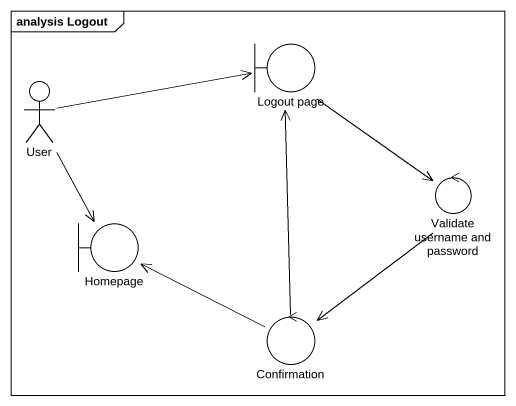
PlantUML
@startuml
mainframe analysis Logout
boundary "Logout page" as Logout_page
actor User
control "Validate username and password" as Validate_username_and
boundary Homepage
control Confirmation
Logout_page --> Validate_username_and
User -right-> Logout_page
User --> Homepage
Validate_username_and --> Confirmation
Confirmation -up-> Logout_page
Confirmation -left-> Homepage
@enduml
